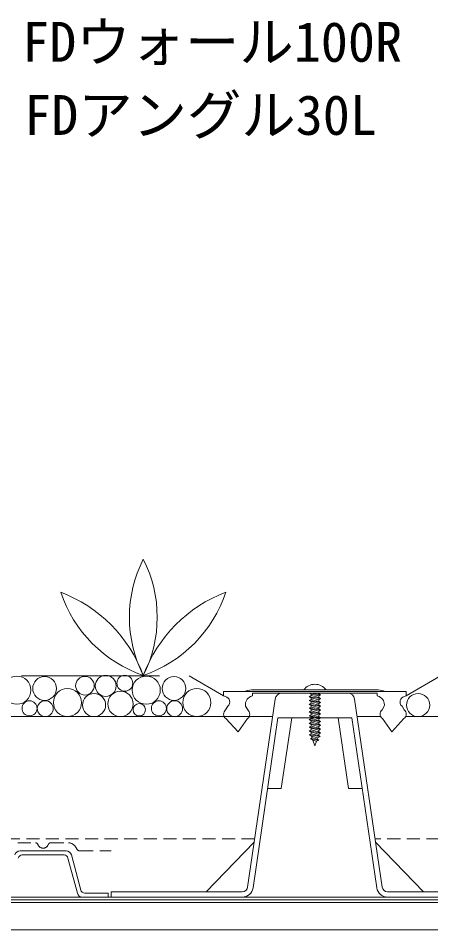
# Model space of a CAD drawing. Units: millimetres, scale not verified. Extents: x -1485 to 1485, y -1050 to 1050.
# Drawn here: x -181.5 to -29.7, y -249.6 to 85.7 of the extents above; entities that cross this region are included whole.
import ezdxf
from ezdxf.enums import TextEntityAlignment as Align

# ---------------------------------------------------------------- set-up
doc = ezdxf.new("R2010")
doc.units = ezdxf.units.MM
doc.header["$LTSCALE"] = 4
doc.linetypes.add('DASHED1', pattern=[1.8, 1.2, -0.6])
doc.linetypes.add('USER1', pattern=[19.05, 12.7, -6.35])
for name, color, linetype, lineweight in [('0-4_BOUSUI', 1, 'Continuous', 18), ('0-5_dannnetu', 6, 'Continuous', 18), ('0-6_KANAMONO', 4, 'Continuous', 18), ('0-9_MOJI', 7, 'Continuous', 18), ('0-A_ecom', 7, 'Continuous', 18), ('0-B_GREEN', 3, 'Continuous', 18), ('0-C_FD-L', 8, 'DASHED1', 18)]:
    doc.layers.add(name, color=color, linetype=linetype, lineweight=lineweight)
doc.styles.add('ＭＳ ゴシック', font='')
doc.styles.get('ＭＳ ゴシック').set_extended_font_data('MS Gothic')

msp = doc.modelspace()

# ---------------------------------------------------------------- linework, layer by layer
at = {"layer": '0-4_BOUSUI'}
for p, q in [((647.687, -239.585), (-771.716, -239.585)), ((647.687, -238.585), (-322.989, -238.585)), ((647.687, -238.585), (-322.989, -238.585))]:
    msp.add_line(p, q, dxfattribs=at)
msp.add_lwpolyline([(-322.989, -237.585), (27.011, -237.585), (27.011, -238.585), (-322.989, -238.585)], close=True, dxfattribs=at)
msp.add_lwpolyline([(-322.989, -237.585), (27.011, -237.585), (27.011, -238.585), (-322.989, -238.585)], close=True, dxfattribs=at)
at = {"layer": '0-5_dannnetu'}
msp.add_line((647.687, -249.585), (-771.716, -249.585), dxfattribs=at)
at = {"layer": '0-6_KANAMONO'}
for p, q in [((-95.703, -161.385), (-49.034, -161.385)), ((-74.468, -163.885), (-70.268, -164.585)), ((-73.868, -162.585), (-70.268, -163.185)), ((-70.968, -163.59), (-73.768, -162.89)), ((-70.968, -164.181), (-73.768, -163.481)), ((-70.968, -162.781), (-71.752, -162.585)), ((-70.968, -162.781), (-70.968, -162.585)), ((-105.207, -168.732), (-104.417, -167.339)), ((-97.887, -167.339), (-97.098, -168.732)), ((-74.468, -165.285), (-70.268, -165.985)), ((-74.468, -166.685), (-70.268, -167.385)), ((-70.968, -164.99), (-73.768, -164.29)), ((-70.968, -165.581), (-73.768, -164.881)), ((-70.968, -166.39), (-73.768, -165.69)), ((-70.968, -166.981), (-73.768, -166.281)), ((-70.968, -167.79), (-73.768, -167.09)), ((-47.638, -168.732), (-46.849, -167.339)), ((-40.319, -167.339), (-39.529, -168.732)), ((-74.468, -168.085), (-70.268, -168.785)), ((-74.468, -169.485), (-70.268, -170.185)), ((-74.468, -170.885), (-70.268, -171.585)), ((-70.968, -168.381), (-73.768, -167.681)), ((-70.968, -169.19), (-73.768, -168.49)), ((-70.968, -169.781), (-73.768, -169.081)), ((-70.968, -170.59), (-73.768, -169.89)), ((-70.968, -171.181), (-73.768, -170.481)), ((-74.468, -172.285), (-70.268, -172.985)), ((-74.468, -173.685), (-70.268, -174.385)), ((-70.968, -171.99), (-73.768, -171.29)), ((-70.968, -172.581), (-73.768, -171.881)), ((-70.968, -173.39), (-73.768, -172.69)), ((-70.968, -173.981), (-73.768, -173.281)), ((-70.968, -174.79), (-73.768, -174.09)), ((-74.468, -175.085), (-70.268, -175.785)), ((-74.468, -176.485), (-70.268, -177.185)), ((-70.968, -175.381), (-73.768, -174.681)), ((-70.968, -176.19), (-73.768, -175.49)), ((-70.968, -176.781), (-73.768, -176.081)), ((-70.968, -177.59), (-73.768, -176.89)), ((-71.031, -178.166), (-73.768, -177.481)), ((-74.468, -177.885), (-70.427, -178.559)), ((-74.468, -177.885), (-70.427, -178.559)), ((-74.029, -179.359), (-70.89, -179.882)), ((-74.029, -179.359), (-70.89, -179.882)), ((-71.305, -178.949), (-73.635, -178.367)), ((-71.482, -179.453), (-73.424, -178.967)), ((-71.742, -180.196), (-73.114, -179.853))]:
    msp.add_line(p, q, dxfattribs=at)
for points in [[(-105.267, -163.828), (-105.975, -163.485), (-105.975, -161.985), (-38.761, -161.985), (-38.761, -163.485), (-39.469, -163.828)], [(-95.33, -162.585), (-95.33, -163.485), (-96.038, -163.828)], [(-48.698, -163.828), (-49.406, -163.485), (-49.406, -162.585), (-95.33, -162.585)], [(-74.295, -162.585), (-73.768, -162.89), (-73.768, -163.481), (-74.468, -163.885), (-73.768, -164.29), (-73.768, -164.881), (-74.468, -165.285), (-73.768, -165.69), (-73.768, -166.281), (-74.468, -166.685), (-73.768, -167.09), (-73.768, -167.681), (-74.468, -168.085), (-73.768, -168.49), (-73.768, -169.081), (-74.468, -169.485), (-73.768, -169.89), (-73.768, -170.481), (-74.468, -170.885), (-73.768, -171.29), (-73.768, -171.881), (-74.468, -172.285), (-73.768, -172.69), (-73.768, -173.281), (-74.468, -173.685), (-73.768, -174.09), (-73.768, -174.681), (-74.468, -175.085), (-73.768, -175.49), (-73.768, -176.081), (-74.468, -176.485), (-73.768, -176.89), (-73.768, -177.481), (-74.468, -177.885), (-73.635, -178.367), (-73.424, -178.967), (-74.029, -179.359), (-73.114, -179.853), (-72.368, -181.985), (-71.742, -180.196)], [(-71.742, -180.196), (-70.89, -179.882), (-71.482, -179.453), (-71.305, -178.949), (-70.427, -178.559), (-71.031, -178.166), (-70.968, -177.985), (-70.968, -177.59), (-70.268, -177.185), (-70.968, -176.781), (-70.968, -176.19), (-70.268, -175.785), (-70.968, -175.381), (-70.968, -174.79), (-70.268, -174.385), (-70.968, -173.981), (-70.968, -173.39), (-70.268, -172.985), (-70.968, -172.581), (-70.968, -171.99), (-70.268, -171.585), (-70.968, -171.181), (-70.968, -170.59), (-70.268, -170.185), (-70.968, -169.781), (-70.968, -169.19), (-70.268, -168.785), (-70.968, -168.381), (-70.968, -167.79), (-70.268, -167.385), (-70.968, -166.981), (-70.968, -166.39), (-70.268, -165.985), (-70.968, -165.581), (-70.968, -164.99), (-70.268, -164.585), (-70.968, -164.181), (-70.968, -163.59), (-70.268, -163.185), (-70.968, -162.781)], [(-97.176, -171.9), (-100.652, -176.785), (-105.128, -171.9)], [(-39.608, -171.9), (-44.084, -176.785), (-47.56, -171.9)]]:
    msp.add_lwpolyline(points, dxfattribs=at)
for centre, radius, start, end in [((-72.368, -164.385), 5.1, 36.03188, 143.96812), ((-105.676, -165.785), 2, 309.01589, 78.18299), ((-95.703, -166.894), 5.508, 90, 116.99147), ((-94.636, -166.809), 3.294, 115.18273, 189.26669), ((-49.034, -166.894), 5.508, 63.00853, 90), ((-50.1, -166.809), 3.294, 350.73331, 64.81727), ((-39.06, -165.785), 2, 101.81701, 230.98411), ((-103.948, -170.285), 2, 129.0159, 233.82139), ((-98.357, -170.285), 2, 306.17861, 50.9841), ((-46.379, -170.285), 2, 129.0159, 233.82139), ((-40.788, -170.285), 2, 306.17861, 50.9841)]:
    msp.add_arc(centre, radius, start, end, dxfattribs=at)
at = {"layer": '0-A_ecom', "color": 150}
for p, q in [((-84.508, -162.585), (-60.228, -162.585)), ((-97.117, -233.876), (-86.981, -164.723)), ((-57.755, -164.723), (-47.619, -233.876)), ((-80.912, -171.585), (-84.723, -197.585)), ((-63.824, -171.585), (-60.013, -197.585)), ((-89.777, -197.585), (-84.723, -197.585)), ((-60.013, -197.585), (-54.959, -197.585)), ((-94.691, -217.323), (-112.32, -235.585)), ((-50.045, -217.323), (-32.417, -235.585))]:
    msp.add_line(p, q, dxfattribs=at)
at = {"layer": '0-A_ecom', "color": 1}
msp.add_line((647.687, -238.585), (-322.989, -238.585), dxfattribs=at)
msp.add_line((647.687, -238.585), (-322.989, -238.585), dxfattribs=at)
at = {"layer": '0-A_ecom', "color": 150}
for points in [[(-49.598, -234.166), (-58.77, -171.585), (-85.966, -171.585), (-95.139, -234.166)], [(-99.096, -237.585), (-147.368, -237.585), (-147.368, -235.585), (-99.096, -235.585)], [(-45.64, -235.585), (2.632, -235.585), (2.632, -237.585), (-45.64, -237.585)]]:
    msp.add_lwpolyline(points, dxfattribs=at)
at = {"layer": '0-A_ecom'}
for centre, radius in [((-182.004, -161.459), 5.17), ((-171.807, -160.843), 4.364), ((-156.968, -159.82), 3.421), ((-149.329, -159.897), 3.851), ((-142.303, -158.921), 2.929), ((-134.409, -161.459), 5.17), ((-124.211, -160.843), 4.364), ((-163.402, -166.027), 5.158), ((-115.807, -166.027), 5.158), ((-153.628, -166.932), 4.253), ((-143.907, -166.514), 4.671), ((-34.393, -166.932), 4.253), ((-177.35, -168.153), 2.774), ((-171.561, -168.257), 2.929), ((-136.963, -168.639), 2.261), ((-129.755, -168.153), 2.774), ((-123.965, -168.257), 2.929)]:
    msp.add_circle(centre, radius, dxfattribs=at)
at = {"layer": '0-A_ecom', "color": 150}
for centre, radius, start, end in [((-84.508, -165.085), 2.5, 90, 171.66123), ((-60.228, -165.085), 2.5, 8.33877, 90), ((-99.096, -233.585), 2, 270, 351.66123), ((-99.096, -233.585), 4, 270, 351.66123), ((-45.64, -233.585), 4, 188.33877, 270), ((-45.64, -233.585), 2, 188.33877, 270)]:
    msp.add_arc(centre, radius, start, end, dxfattribs=at)
at = {"layer": '0-B_GREEN'}
for centre, radius, start, end in [((-93.279, -134.641), 47.326, 153.12829, 206.87401), ((-177.709, -134.641), 47.326, 333.12599, 26.87171), ((-184.189, -174.01), 51.907, 20.26163, 69.3585), ((-119.746, -109.994), 48.659, 198.50209, 251.11695), ((-86.799, -174.01), 51.907, 110.6415, 159.73837), ((-151.242, -109.994), 48.659, 288.88305, 341.49791)]:
    msp.add_arc(centre, radius, start, end, dxfattribs=at)
at = {"layer": '0-C_FD-L', "color": 4, "linetype": 'USER1'}
for p, q in [((-256.488, -156.185), (-118.619, -156.185)), ((-105.975, -163.485), (-118.619, -156.185)), ((-38.761, -163.485), (-26.118, -156.185))]:
    msp.add_line(p, q, dxfattribs=at)
at = {"layer": '0-C_FD-L', "color": 4, "linetype": 'Continuous'}
for p, q in [((-320.368, -171.185), (-87.806, -171.185)), ((-56.93, -171.185), (-48.165, -171.185)), ((-39.002, -171.185), (394.266, -171.185))]:
    msp.add_line(p, q, dxfattribs=at)
at = {"layer": '0-C_FD-L'}
for p, q in [((-94.525, -216.185), (-316.489, -216.185)), ((-181.67, -217.585), (-175.197, -217.585)), ((-169.54, -217.585), (-163.067, -217.585)), ((405.475, -216.185), (-50.212, -216.185)), ((-160.494, -219.042), (-160.005, -219.857)), ((-158.719, -220.585), (-147.368, -220.585))]:
    msp.add_line(p, q, dxfattribs=at)
at = {"layer": '0-C_FD-L', "linetype": 'Continuous'}
for p, q in [((-180.833, -220.585), (-163.903, -220.585)), ((-164.67, -222.085), (-180.066, -222.085)), ((-159.763, -236.103), (-163.221, -223.197)), ((-161.971, -222.068), (-158.513, -234.974))]:
    msp.add_line(p, q, dxfattribs=at)
msp.add_lwpolyline([(-157.064, -236.085), (-148.368, -236.085), (-148.368, -237.585), (-157.831, -237.585)], dxfattribs=at)
at = {"layer": '0-C_FD-L'}
for centre, radius, start, end in [((-175.197, -218.585), 1, 19.47122, 90), ((-169.54, -218.585), 1, 90, 160.52878), ((-163.067, -220.585), 3, 30.96376, 90), ((-172.368, -217.585), 2, 199.47122, 340.52878), ((-158.719, -219.085), 1.5, 210.96376, 270)]:
    msp.add_arc(centre, radius, start, end, dxfattribs=at)
at = {"layer": '0-C_FD-L', "linetype": 'Continuous'}
for centre, radius, start, end in [((-180.833, -222.585), 2, 90, 165), ((-163.903, -222.585), 2, 15, 90), ((-180.066, -223.585), 1.5, 90, 165), ((-164.67, -223.585), 1.5, 15, 90), ((-157.831, -235.585), 2, 195, 270), ((-157.064, -234.585), 1.5, 195, 270)]:
    msp.add_arc(centre, radius, start, end, dxfattribs=at)

# ---------------------------------------------------------------- texts
at = {"layer": '0-9_MOJI', "style": 'ＭＳ ゴシック'}
for s, p in [('FDウォール100R', (-180.105, 65.255)), ('FDアングル30L', (-179.379, 38.366))]:
    msp.add_text(s, height=14.66, dxfattribs=at).set_placement(p, align=Align.BOTTOM_LEFT)

doc.saveas('drawing.dxf')
